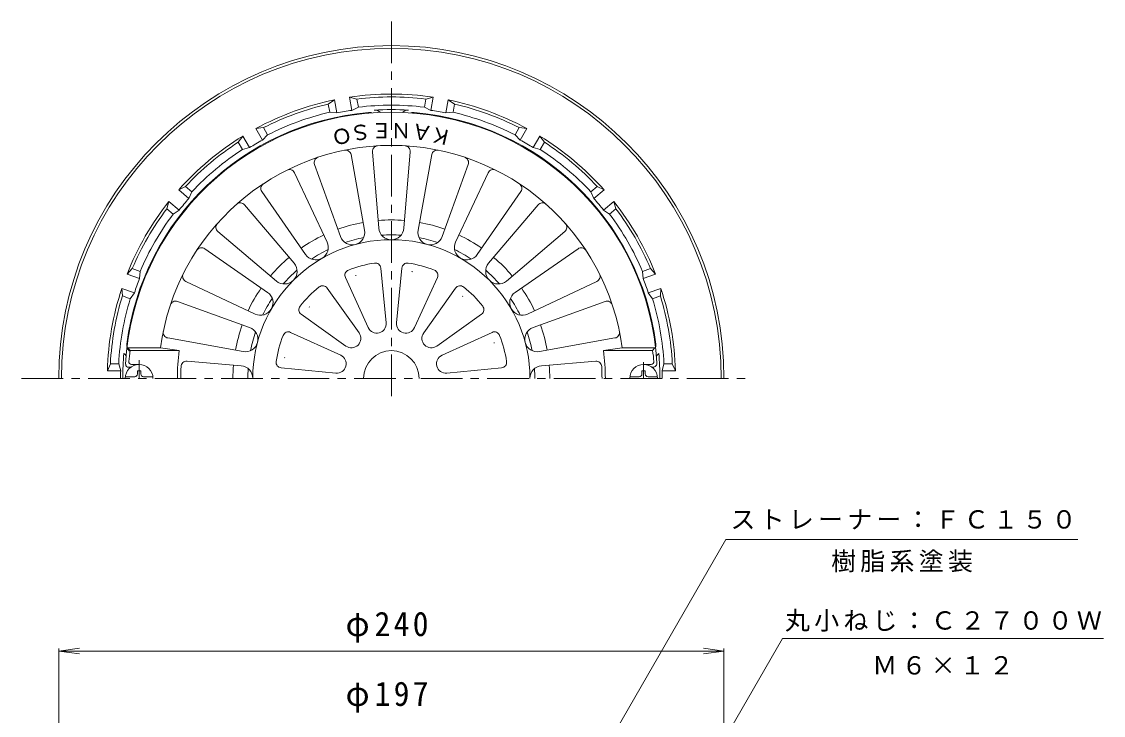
# Model space of a CAD drawing. Units: millimetres, scale not verified. Extents: x -274 to 227, y -346 to 366.
# Drawn here: x -178.1 to 212.1, y 115.8 to 365.9 of the extents above; entities that cross this region are included whole.
import ezdxf
from ezdxf.enums import TextEntityAlignment as Align

# ---------------------------------------------------------------- set-up
doc = ezdxf.new("R2010")
doc.units = ezdxf.units.MM
doc.header["$LTSCALE"] = 3
doc.linetypes.add('CHAIN1', pattern=[8, 5, -1, 1, -1])
for name, color, linetype, lineweight in [('0-0_通り芯', 3, 'Continuous', 9), ('0-2_仕上', 6, 'Continuous', 9), ('0-4_その他', 7, 'Continuous', 9), ('0-5_寸法', 7, 'Continuous', 9), ('0-A', 4, 'Continuous', 9)]:
    doc.layers.add(name, color=color, linetype=linetype, lineweight=lineweight)
doc.styles.add('ＭＳ ゴシック', font='')
doc.styles.get('ＭＳ ゴシック').set_extended_font_data('MS Gothic')

msp = doc.modelspace()

# ---------------------------------------------------------------- linework, layer by layer
at = {"layer": '0-0_通り芯', "linetype": 'CHAIN1'}
for p, q in [((-44.728, 365.916), (-44.728, 229.075)), ((-178.115, 237.285), (85.63, 237.285))]:
    msp.add_line(p, q, dxfattribs=at)
at = {"layer": '0-0_通り芯'}
for p, q in [((-66.978, 333.239), (-67.5, 336.198)), ((-59.812, 338.669), (-57.159, 338.021)), ((-56.638, 335.063), (-57.159, 338.021)), ((-32.818, 335.063), (-32.296, 338.021)), ((-24.227, 337.714), (-21.956, 336.198)), ((-22.478, 333.239), (-21.956, 336.198)), ((-93.578, 327.396), (-90.863, 327.694)), ((-89.361, 325.093), (-90.863, 327.694)), ((-0.095, 325.093), (1.408, 327.694)), ((8.885, 324.646), (10.501, 322.444)), ((-98.455, 319.843), (-99.957, 322.444)), ((8.999, 319.843), (10.501, 322.444)), ((-121.452, 305.254), (-119.003, 306.463)), ((-116.701, 304.532), (-119.003, 306.463)), ((27.246, 304.532), (29.547, 306.463)), ((35.531, 301.041), (36.296, 298.419)), ((-123.451, 296.488), (-125.752, 298.419)), ((33.995, 296.488), (36.296, 298.419)), ((-140.071, 274.914), (-138.183, 276.887)), ((-135.361, 275.86), (-138.183, 276.887)), ((45.905, 275.86), (48.728, 276.887)), ((52.497, 269.746), (52.319, 267.021)), ((-138.952, 265.993), (-141.775, 267.021)), ((49.496, 265.993), (52.319, 267.021)), ((-147.191, 240.035), (-146.092, 242.535)), ((-143.088, 242.535), (-146.092, 242.535)), ((53.632, 242.535), (56.636, 242.535))]:
    msp.add_line(p, q, dxfattribs=at)
for points in [[(-66.978, 333.239), (-64.393, 332.975), (-65.229, 337.714), (-67.5, 336.198)], [(-56.638, 335.063), (-58.977, 333.93), (-59.812, 338.669)], [(-32.818, 335.063), (-30.479, 333.93), (-29.644, 338.669), (-32.296, 338.021)], [(-22.478, 333.239), (-25.063, 332.975), (-24.227, 337.714)], [(-98.455, 319.843), (-95.935, 320.478), (-98.341, 324.646), (-99.957, 322.444)], [(-89.361, 325.093), (-91.172, 323.229), (-93.578, 327.396)], [(-0.095, 325.093), (1.716, 323.229), (4.122, 327.396), (1.408, 327.694)], [(8.999, 319.843), (6.479, 320.478), (8.885, 324.646)], [(-116.701, 304.532), (-117.765, 302.161), (-121.452, 305.254)], [(27.246, 304.532), (28.309, 302.161), (31.996, 305.254), (29.547, 306.463)], [(-123.451, 296.488), (-121.301, 297.948), (-124.987, 301.041), (-125.752, 298.419)], [(33.995, 296.488), (31.845, 297.948), (35.531, 301.041)], [(-135.361, 275.86), (-135.549, 273.268), (-140.071, 274.914)], [(45.905, 275.86), (46.093, 273.268), (50.616, 274.914), (48.728, 276.887)], [(-138.952, 265.993), (-137.43, 268.1), (-141.952, 269.746), (-141.775, 267.021)], [(49.496, 265.993), (47.975, 268.1), (52.497, 269.746)], [(-143.088, 242.535), (-142.379, 240.035), (-147.191, 240.035)], [(53.632, 242.535), (52.923, 240.035), (57.735, 240.035), (56.636, 242.535)]]:
    msp.add_lwpolyline(points, dxfattribs=at)
for centre, radius, start, end in [((-44.728, 237.285), 120, 0.00015, 180.00002), ((-44.728, 237.285), 119, 0.00015, 180.00002), ((-44.728, 237.285), 102.5, 81.53738, 98.4626), ((-44.728, 237.285), 102.5, 101.53738, 118.4626), ((-44.728, 237.285), 101.5, 102.96489, 117.03508), ((-44.728, 237.285), 101.5, 82.96489, 97.03508), ((-44.728, 237.285), 98.5, 83.05527, 96.94472), ((-44.728, 237.285), 102.5, 61.53738, 78.4626), ((-44.728, 237.285), 101.5, 62.96489, 77.03508), ((-44.728, 237.285), 96.243, 94.92191, 172.60571), ((-44.728, 237.285), 98.5, 103.05527, 116.94472), ((-44.728, 237.285), 97.69, 98.38689, 101.61311), ((-52.728, 330.184), 3, 71.36546, 94.92195), ((-44.728, 237.285), 96.904, 86.33659, 93.66341), ((-50.728, 330.997), 3, 47.33583, 93.66364), ((-38.728, 330.997), 3, 86.33636, 132.66226), ((-36.728, 330.184), 3, 85.07805, 108.63103), ((-44.728, 237.285), 96.243, 7.39429, 85.07809), ((-44.728, 237.285), 97.69, 78.38689, 81.61311), ((-44.728, 237.285), 98.5, 63.05527, 76.94472), ((-44.728, 237.285), 102.5, 121.53738, 138.4626), ((-44.728, 237.285), 102.5, 41.53738, 58.4626), ((-44.728, 237.285), 101.5, 122.96489, 137.03508), ((-44.728, 237.285), 97.69, 118.38689, 121.61311), ((-44.728, 237.285), 97.69, 58.38689, 61.61311), ((-44.728, 237.285), 101.5, 42.96489, 57.03508), ((-44.728, 237.285), 98.5, 123.05527, 136.94472), ((-44.728, 237.285), 98.5, 43.05527, 56.94472), ((-44.728, 237.285), 102.5, 141.53738, 158.4626), ((-44.728, 237.285), 97.69, 138.38689, 141.61311), ((-44.728, 237.285), 97.69, 38.38689, 41.61311), ((-44.728, 237.285), 102.5, 21.53738, 38.4626), ((-44.728, 237.285), 101.5, 142.96489, 157.03508), ((-44.728, 237.285), 101.5, 22.96489, 37.03508), ((-44.728, 237.285), 98.5, 143.05527, 156.94472), ((-44.728, 237.285), 57.15, 100.22946, 109.77065), ((-44.728, 237.285), 57.15, 85.22946, 94.77068), ((-44.728, 237.285), 57.15, 70.22943, 79.77069), ((-44.728, 237.285), 98.5, 23.05527, 36.94472), ((-44.728, 237.285), 57.15, 115.22946, 124.77065), ((-44.728, 237.285), 51.75, 86.13882, 93.86116), ((-44.728, 237.285), 57.15, 55.22943, 64.77063), ((-44.728, 237.285), 51.75, 101.1389, 108.86119), ((-44.728, 237.285), 51.75, 71.13892, 78.86121), ((-44.728, 237.285), 51.75, 116.13893, 123.86118), ((-44.728, 237.285), 51.75, 56.13892, 63.86127), ((-44.728, 237.285), 57.15, 130.22943, 139.77061), ((-44.728, 237.285), 57.15, 40.22942, 49.77063), ((-44.728, 237.285), 97.69, 158.38689, 161.61311), ((-44.728, 237.285), 51.75, 131.13893, 138.86118), ((-44.728, 237.285), 51.75, 41.13884, 48.86122), ((-44.728, 237.285), 97.69, 18.38689, 21.61311), ((-44.728, 237.285), 102.5, 161.53738, 178.4626), ((-44.728, 237.285), 57.15, 145.22943, 154.77065), ((-44.728, 237.285), 57.15, 25.22939, 34.77058), ((-44.728, 237.285), 102.5, 1.53738, 18.4626), ((-44.728, 237.285), 101.5, 162.96489, 177.03508), ((-44.728, 237.285), 98.5, 163.05527, 176.94472), ((-44.728, 237.285), 51.75, 146.13895, 153.86115), ((-44.728, 237.285), 51.75, 26.13882, 33.86118), ((-44.728, 237.285), 98.5, 3.05527, 16.94472), ((-44.728, 237.285), 101.5, 2.96489, 17.03508), ((-44.728, 237.285), 57.15, 160.22943, 169.7706), ((-44.728, 237.285), 51.75, 161.13893, 168.86116), ((-44.728, 237.285), 51.75, 11.13876, 18.86125), ((-44.728, 237.285), 57.15, 10.22939, 19.77061), ((-44.728, 237.285), 96.904, 174.65837, 180.00002), ((-137.195, 249.285), 5, 216.56712, 230.40744), ((-137.195, 249.285), 3, 172.6058, 226.9534), ((47.739, 249.285), 3, 343.83812, 7.3942), ((47.739, 249.285), 5, 309.59256, 323.43288), ((-44.728, 237.285), 96.904, 359.99998, 5.34163), ((-44.728, 237.285), 57.15, 175.22943, 180.00002), ((-44.728, 237.285), 57.15, 359.99998, 4.77058), ((-44.728, 237.285), 97.69, 178.38689, 180.00002), ((-44.728, 237.285), 51.75, 176.1389, 180.00002), ((-44.728, 237.285), 51.75, 359.99998, 3.86124), ((-44.728, 237.285), 97.69, 359.99998, 1.61311), ((-44.728, 237.285), 119, 359.99998, 0), ((-44.728, 237.285), 120, 359.99998, 0)]:
    msp.add_arc(centre, radius, start, end, dxfattribs=at)
at = {"layer": '0-2_仕上'}
for p, q in [((-59.286, 317.958), (-54.379, 290.768)), ((-49.248, 291.444), (-51.545, 318.977)), ((-37.91, 318.977), (-40.208, 291.444)), ((-35.077, 290.768), (-30.17, 317.958)), ((-63.111, 288.428), (-72.457, 314.429)), ((-16.999, 314.429), (-26.345, 288.428)), ((-79.669, 311.441), (-67.893, 286.448)), ((-21.563, 286.448), (-9.786, 311.441)), ((-75.721, 281.928), (-91.478, 304.623)), ((2.022, 304.623), (-13.734, 281.928)), ((-97.672, 299.871), (-79.828, 278.777)), ((-9.628, 278.777), (8.216, 299.871)), ((-86.22, 272.385), (-107.313, 290.229)), ((17.858, 290.229), (-3.236, 272.385)), ((-112.066, 284.035), (-89.37, 268.279)), ((-0.085, 268.279), (22.61, 284.035)), ((-53.072, 255.565), (-61.317, 273.628)), ((-48.533, 277.054), (-46.642, 257.288)), ((-42.814, 257.288), (-40.923, 277.054)), ((-28.139, 273.628), (-36.384, 255.565)), ((-93.89, 260.45), (-118.884, 272.227)), ((-67.907, 269.823), (-56.386, 253.651)), ((-33.07, 253.651), (-21.549, 269.823)), ((29.428, 272.227), (4.435, 260.45)), ((-121.871, 265.014), (-95.871, 255.668)), ((6.415, 255.668), (32.416, 265.014)), ((-61.094, 248.944), (-77.266, 260.465)), ((-12.19, 260.464), (-28.362, 248.944)), ((-81.071, 253.874), (-63.007, 245.629)), ((-26.449, 245.629), (-8.385, 253.874)), ((-98.211, 246.937), (-125.4, 251.843)), ((35.945, 251.843), (8.755, 246.937)), ((-139.839, 248.285), (-138.983, 247.285)), ((-138.983, 247.285), (-121.278, 247.285)), ((-138.457, 242.285), (-135.728, 242.285)), ((-118.445, 243.437), (-98.886, 241.805)), ((28.989, 243.437), (9.43, 241.805)), ((49.001, 242.285), (46.272, 242.285)), ((-139.542, 241.285), (-138.728, 241.285)), ((-64.73, 239.199), (-84.496, 241.09)), ((-4.959, 241.09), (-24.726, 239.199)), ((49.612, 241.285), (49.272, 241.285))]:
    msp.add_line(p, q, dxfattribs=at)
for points in [[(-139.839, 248.285), (-128.005, 248.285), (-121.278, 247.285)], [(50.383, 248.285), (49.527, 247.285), (31.822, 247.285)], [(50.383, 248.285), (38.549, 248.285), (31.822, 247.285)]]:
    msp.add_lwpolyline(points, dxfattribs=at)
for centre, radius, start, end in [((-44.728, 237.285), 96, 3.33656, 176.96851), ((-44.728, 237.285), 84, 7.52461, 172.47537), ((-49.552, 319.143), 2, 93.37297, 184.77055), ((-39.903, 319.143), 2, 355.22945, 86.62701), ((-70.574, 315.105), 2, 108.37297, 199.77055), ((-61.254, 317.603), 2, 10.22945, 101.62701), ((-28.202, 317.603), 2, 78.37297, 169.77055), ((-18.881, 315.105), 2, 340.22945, 71.62701), ((-81.479, 310.589), 2, 25.22945, 116.62701), ((-7.977, 310.589), 2, 63.37297, 154.77055), ((-89.835, 305.764), 2, 123.37297, 214.77055), ((0.379, 305.764), 2, 325.22945, 56.62701), ((-99.199, 298.579), 2, 40.22945, 131.62701), ((9.743, 298.579), 2, 48.37297, 139.77055), ((-106.022, 291.756), 2, 138.37297, 229.77055), ((16.566, 291.756), 2, 310.22945, 41.62701), ((-58.843, 289.963), 4.535, 199.77071, 10.22931), ((-44.728, 291.821), 4.535, 184.77071, 355.22931), ((-30.613, 289.963), 4.535, 169.77071, 340.22931), ((-44.728, 237.285), 50, 0, 180), ((-71.996, 284.514), 4.535, 214.77071, 25.22931), ((-17.46, 284.514), 4.535, 154.77071, 325.22931), ((-113.207, 282.392), 2, 55.22945, 146.62701), ((23.751, 282.392), 2, 33.37297, 124.77055), ((-83.29, 275.848), 4.535, 229.77071, 40.22931), ((-44.728, 237.285), 42, 98.33105, 111.66893), ((-50.524, 276.863), 2, 5.46495, 98.3308), ((-38.932, 276.863), 2, 81.66895, 174.53519), ((-44.728, 237.285), 42, 68.33105, 81.66893), ((-6.165, 275.848), 4.535, 139.77071, 310.22931), ((-118.031, 274.036), 2, 153.37297, 244.77055), ((-59.498, 274.459), 2, 111.66895, 204.53519), ((-59.498, 274.459), 2, 354.99879, 0.64775), ((-38.932, 276.863), 2, 324.99879, 330.64775), ((-29.958, 274.459), 2, 335.46495, 68.3308), ((28.575, 274.036), 2, 295.22945, 26.62701), ((-44.728, 237.285), 42, 128.33105, 141.66893), ((-69.536, 268.663), 2, 35.46495, 128.3308), ((-19.92, 268.663), 2, 51.66895, 144.53519), ((-44.728, 237.285), 42, 38.33105, 51.66893), ((-91.957, 264.553), 4.535, 244.77071, 55.22931), ((-19.92, 268.663), 2, 294.99879, 300.64775), ((2.501, 264.553), 4.535, 124.77071, 295.22931), ((-122.548, 263.132), 2, 70.22945, 161.62701), ((-76.106, 262.093), 2, 141.66895, 234.53519), ((-76.106, 262.093), 2, 24.99879, 30.64775), ((-13.35, 262.093), 2, 305.46495, 38.3308), ((33.092, 263.132), 2, 18.37297, 109.77055), ((-125.045, 253.812), 2, 168.37297, 259.77055), ((-97.405, 251.4), 4.535, 259.77071, 70.22931), ((-81.901, 252.055), 2, 65.46495, 158.3308), ((-50.001, 256.966), 3.375, 204.53499, 5.46486), ((-39.454, 256.966), 3.375, 174.53499, 335.46486), ((-7.555, 252.055), 2, 21.66895, 114.53519), ((7.949, 251.4), 4.535, 109.77071, 280.22931), ((35.59, 253.811), 2, 280.22945, 11.62701), ((-44.728, 237.285), 42, 158.33105, 171.66893), ((-59.135, 251.693), 3.375, 234.53499, 35.46486), ((-30.321, 251.693), 3.375, 144.53499, 305.46486), ((-7.555, 252.055), 2, 264.99879, 270.64775), ((-44.728, 237.285), 42, 8.33105, 21.66893), ((-72.228, 237.285), 67.5, 171.48038, 174.82341), ((-44.728, 237.285), 77.2, 172.55737, 180), ((-44.728, 237.285), 10, 0, 180), ((-44.728, 237.285), 77.2, 0, 7.44263), ((-17.228, 237.285), 67.5, 5.17659, 8.51962), ((-139.542, 242.285), 1, 175.75238, 270), ((-138.457, 243.285), 1, 174.8239, 270), ((-118.611, 241.444), 2, 85.2294, 176.77818), ((-84.306, 243.081), 2, 171.66895, 264.53519), ((-84.306, 243.081), 2, 54.99879, 60.64775), ((-64.409, 242.559), 3.375, 264.53499, 65.46486), ((-25.047, 242.559), 3.375, 114.53499, 275.46486), ((-5.15, 243.081), 2, 275.46495, 8.3308), ((29.155, 241.444), 2, 3.22182, 94.7706), ((49.001, 243.285), 1, 270, 5.1761), ((49.612, 242.785), 1.5, 270, 3.33636), ((-44.728, 237.285), 76, 176.77811, 180), ((-99.263, 237.285), 4.535, 0, 85.22931), ((9.808, 237.285), 4.535, 94.77069, 180), ((-44.728, 237.285), 76, 0, 3.22189)]:
    msp.add_arc(centre, radius, start, end, dxfattribs=at)
at = {"layer": '0-4_その他'}
for p, q in [((-164.728, 138.959), (-157.292, 139.938)), ((-164.728, 139.859), (-164.728, 58.298)), ((-164.728, 138.959), (75.272, 138.959)), ((-164.728, 138.959), (-157.292, 137.98)), ((75.272, 138.959), (67.836, 139.938)), ((75.272, 138.959), (67.836, 137.98)), ((75.272, 139.859), (75.272, 58.298))]:
    msp.add_line(p, q, dxfattribs=at)
at = {"layer": '0-5_寸法'}
for p, q in [((5.272, 56.702), (75.992, 179.193)), ((75.992, 179.193), (202.91, 179.193)), ((46.272, 56.602), (96.411, 143.445)), ((96.411, 143.445), (212.149, 143.445))]:
    msp.add_line(p, q, dxfattribs=at)
at = {"layer": '0-A', "linetype": 'CHAIN1'}
for p, q in [((-135.728, 237.285), (-135.728, 243.815)), ((46.272, 237.285), (46.272, 243.117))]:
    msp.add_line(p, q, dxfattribs=at)
at = {"layer": '0-A'}
for p, q in [((-136.328, 240.035), (-135.128, 240.035)), ((-136.328, 238.885), (-136.328, 240.035)), ((-135.128, 238.885), (-135.128, 240.035)), ((45.672, 238.885), (45.672, 240.035)), ((46.872, 240.035), (45.672, 240.035)), ((46.872, 238.885), (46.872, 240.035)), ((-140.692, 237.885), (-137.328, 237.885)), ((-134.128, 237.885), (-130.764, 237.885)), ((44.672, 237.885), (41.308, 237.885)), ((51.236, 237.885), (47.872, 237.885))]:
    msp.add_line(p, q, dxfattribs=at)
for centre, radius, start, end in [((-135.728, 237.285), 5, 0, 180), ((46.272, 237.285), 5, 0, 180), ((-137.328, 238.885), 1, 270, 0), ((-134.128, 238.885), 1, 180, 270), ((44.672, 238.885), 1, 270, 0), ((47.872, 238.885), 1, 180, 270)]:
    msp.add_arc(centre, radius, start, end, dxfattribs=at)

# ---------------------------------------------------------------- texts
at = {"layer": '0-2_仕上', "style": 'ＭＳ ゴシック'}
for s, rotation, p in [('Ｓ', 190, (-52.86, 330.987)), ('Ｅ', 180, (-44.478, 331.017)), ('Ｎ', 180, (-37.478, 331.017)), ('Ａ', 170, (-29.375, 329.678)), ('Ｋ', 167, (-22.2, 328.017)), ('Ｏ', 193.001, (-59.948, 329.705))]:
    msp.add_text(s, height=5.499, rotation=rotation, dxfattribs=at).set_placement(p, align=Align.BOTTOM_LEFT)
at = {"layer": '0-4_その他', "color": 2, "char_height": 8.798, "attachment_point": 7, "style": 'ＭＳ ゴシック'}
for s, insert in [('\\T1.21;\\W0.95;φ240', (-61.228, 141.959)), ('\\T1.21;\\W0.95;φ197', (-61.228, 116.774))]:
    msp.add_mtext(s, dxfattribs=dict(at, insert=insert))
at = {"layer": '0-5_寸法', "char_height": 6.598, "attachment_point": 7, "style": 'ＭＳ ゴシック'}
for s, insert in [('\\T1.17;ストレーナー：ＦＣ１５０', (77.619, 182.783)), ('\\T1.17;樹脂系塗装', (113.951, 167.322)), ('\\T1.17;丸小ねじ：Ｃ２７００Ｗ', (97.299, 145.937)), ('\\T1.17;Ｍ６×１２', (128.78, 130.391))]:
    msp.add_mtext(s, dxfattribs=dict(at, insert=insert))

doc.saveas('drawing.dxf')
